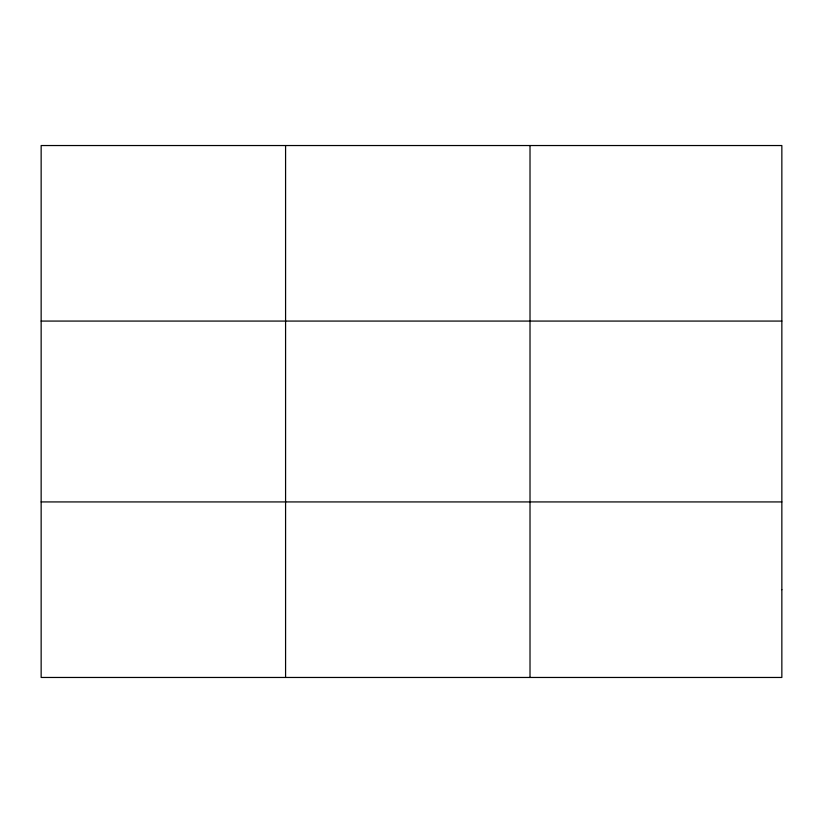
<?xml version="1.0" encoding="UTF-8"?>
<svg xmlns="http://www.w3.org/2000/svg" width="823" height="823" viewBox="0 0 823 823"><rect width="100%" height="100%" fill="white"/><g stroke="black" fill="none" stroke-linecap="round" stroke-linejoin="round"><path stroke-width="1.23" d="M285.581 145.537L285.581 677.463M530.012 145.537L530.012 677.463M41.15 321.073L781.85 321.073M41.15 501.927L781.85 501.927M781.85 589.7L781.85 677.463L41.15 677.463L41.15 145.537L781.85 145.537L781.85 589.7"/></g></svg>
